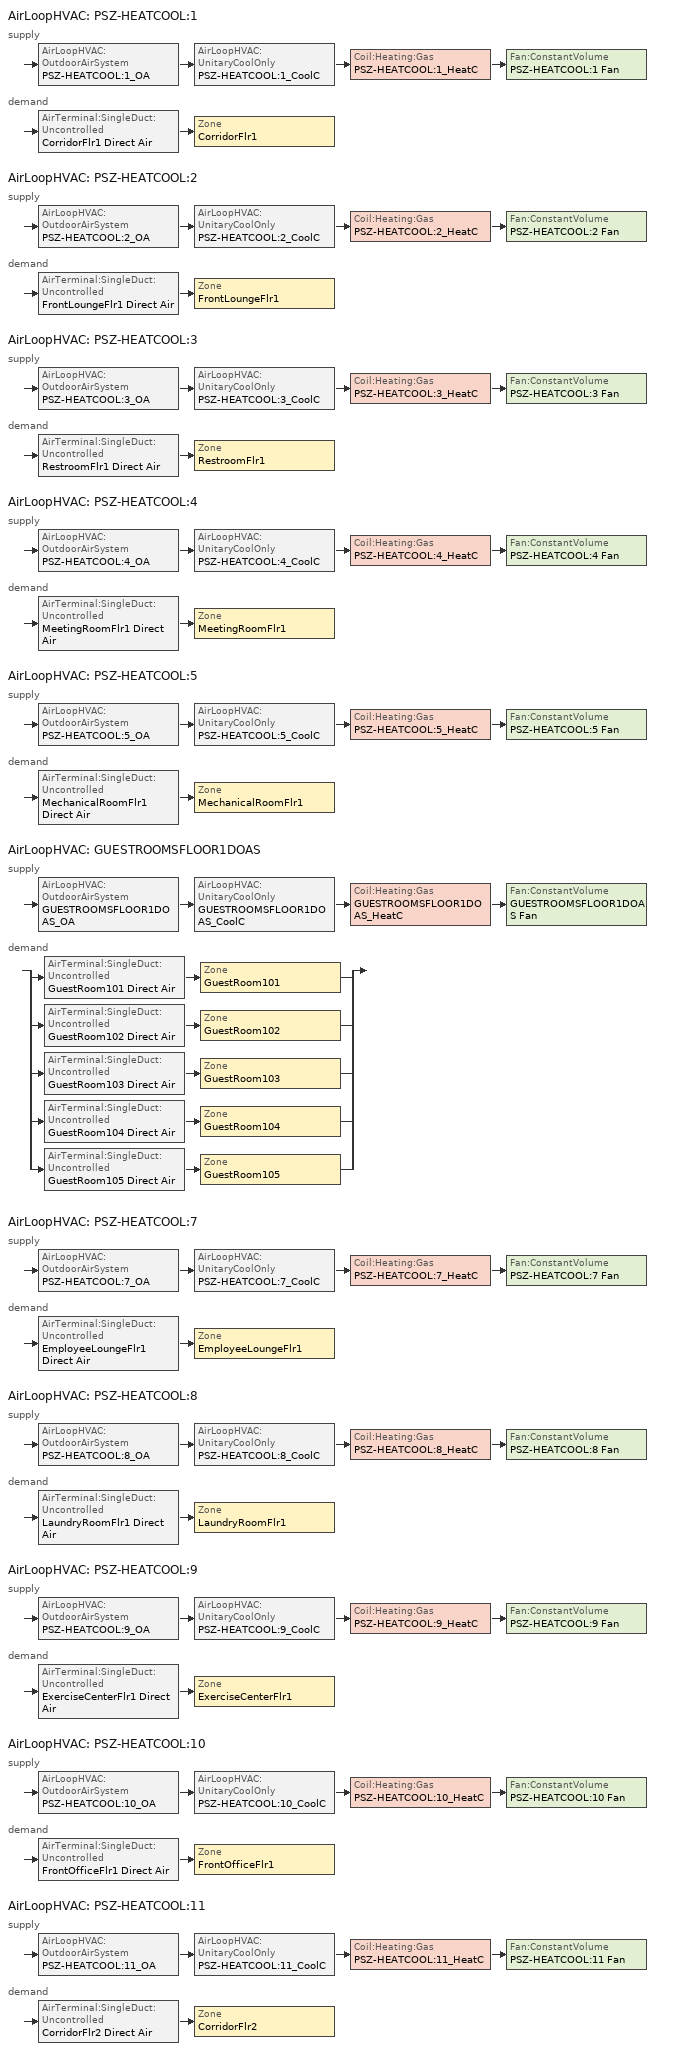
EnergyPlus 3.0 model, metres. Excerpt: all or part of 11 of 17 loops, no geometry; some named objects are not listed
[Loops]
AirLoopHVAC 'PSZ-HEATCOOL:1'
 supply: AirLoopHVAC:OutdoorAirSystem 'PSZ-HEATCOOL:1_OA' > AirLoopHVAC:UnitaryCoolOnly 'PSZ-HEATCOOL:1_CoolC' > Coil:Heating:Gas 'PSZ-HEATCOOL:1_HeatC' > Fan:ConstantVolume 'PSZ-HEATCOOL:1 Fan'
 demand: AirTerminal:SingleDuct:Uncontrolled 'CorridorFlr1 Direct Air' > Zone 'CorridorFlr1'
AirLoopHVAC 'PSZ-HEATCOOL:2'
 supply: AirLoopHVAC:OutdoorAirSystem 'PSZ-HEATCOOL:2_OA' > AirLoopHVAC:UnitaryCoolOnly 'PSZ-HEATCOOL:2_CoolC' > Coil:Heating:Gas 'PSZ-HEATCOOL:2_HeatC' > Fan:ConstantVolume 'PSZ-HEATCOOL:2 Fan'
 demand: AirTerminal:SingleDuct:Uncontrolled 'FrontLoungeFlr1 Direct Air' > Zone 'FrontLoungeFlr1'
AirLoopHVAC 'PSZ-HEATCOOL:3'
 supply: AirLoopHVAC:OutdoorAirSystem 'PSZ-HEATCOOL:3_OA' > AirLoopHVAC:UnitaryCoolOnly 'PSZ-HEATCOOL:3_CoolC' > Coil:Heating:Gas 'PSZ-HEATCOOL:3_HeatC' > Fan:ConstantVolume 'PSZ-HEATCOOL:3 Fan'
 demand: AirTerminal:SingleDuct:Uncontrolled 'RestroomFlr1 Direct Air' > Zone 'RestroomFlr1'
AirLoopHVAC 'PSZ-HEATCOOL:4'
 supply: AirLoopHVAC:OutdoorAirSystem 'PSZ-HEATCOOL:4_OA' > AirLoopHVAC:UnitaryCoolOnly 'PSZ-HEATCOOL:4_CoolC' > Coil:Heating:Gas 'PSZ-HEATCOOL:4_HeatC' > Fan:ConstantVolume 'PSZ-HEATCOOL:4 Fan'
 demand: AirTerminal:SingleDuct:Uncontrolled 'MeetingRoomFlr1 Direct Air' > Zone 'MeetingRoomFlr1'
AirLoopHVAC 'PSZ-HEATCOOL:5'
 supply: AirLoopHVAC:OutdoorAirSystem 'PSZ-HEATCOOL:5_OA' > AirLoopHVAC:UnitaryCoolOnly 'PSZ-HEATCOOL:5_CoolC' > Coil:Heating:Gas 'PSZ-HEATCOOL:5_HeatC' > Fan:ConstantVolume 'PSZ-HEATCOOL:5 Fan'
 demand: AirTerminal:SingleDuct:Uncontrolled 'MechanicalRoomFlr1 Direct Air' > Zone 'MechanicalRoomFlr1'
AirLoopHVAC 'GUESTROOMSFLOOR1DOAS'
 supply: AirLoopHVAC:OutdoorAirSystem 'GUESTROOMSFLOOR1DOAS_OA' > AirLoopHVAC:UnitaryCoolOnly 'GUESTROOMSFLOOR1DOAS_CoolC' > Coil:Heating:Gas 'GUESTROOMSFLOOR1DOAS_HeatC' > Fan:ConstantVolume 'GUESTROOMSFLOOR1DOAS Fan'
 demand: split
  | AirTerminal:SingleDuct:Uncontrolled 'GuestRoom101 Direct Air' > Zone 'GuestRoom101'
  | AirTerminal:SingleDuct:Uncontrolled 'GuestRoom102 Direct Air' > Zone 'GuestRoom102'
  | AirTerminal:SingleDuct:Uncontrolled 'GuestRoom103 Direct Air' > Zone 'GuestRoom103'
  | AirTerminal:SingleDuct:Uncontrolled 'GuestRoom104 Direct Air' > Zone 'GuestRoom104'
  | AirTerminal:SingleDuct:Uncontrolled 'GuestRoom105 Direct Air' > Zone 'GuestRoom105'
AirLoopHVAC 'PSZ-HEATCOOL:7'
 supply: AirLoopHVAC:OutdoorAirSystem 'PSZ-HEATCOOL:7_OA' > AirLoopHVAC:UnitaryCoolOnly 'PSZ-HEATCOOL:7_CoolC' > Coil:Heating:Gas 'PSZ-HEATCOOL:7_HeatC' > Fan:ConstantVolume 'PSZ-HEATCOOL:7 Fan'
 demand: AirTerminal:SingleDuct:Uncontrolled 'EmployeeLoungeFlr1 Direct Air' > Zone 'EmployeeLoungeFlr1'
AirLoopHVAC 'PSZ-HEATCOOL:8'
 supply: AirLoopHVAC:OutdoorAirSystem 'PSZ-HEATCOOL:8_OA' > AirLoopHVAC:UnitaryCoolOnly 'PSZ-HEATCOOL:8_CoolC' > Coil:Heating:Gas 'PSZ-HEATCOOL:8_HeatC' > Fan:ConstantVolume 'PSZ-HEATCOOL:8 Fan'
 demand: AirTerminal:SingleDuct:Uncontrolled 'LaundryRoomFlr1 Direct Air' > Zone 'LaundryRoomFlr1'
AirLoopHVAC 'PSZ-HEATCOOL:9'
 supply: AirLoopHVAC:OutdoorAirSystem 'PSZ-HEATCOOL:9_OA' > AirLoopHVAC:UnitaryCoolOnly 'PSZ-HEATCOOL:9_CoolC' > Coil:Heating:Gas 'PSZ-HEATCOOL:9_HeatC' > Fan:ConstantVolume 'PSZ-HEATCOOL:9 Fan'
 demand: AirTerminal:SingleDuct:Uncontrolled 'ExerciseCenterFlr1 Direct Air' > Zone 'ExerciseCenterFlr1'
AirLoopHVAC 'PSZ-HEATCOOL:10'
 supply: AirLoopHVAC:OutdoorAirSystem 'PSZ-HEATCOOL:10_OA' > AirLoopHVAC:UnitaryCoolOnly 'PSZ-HEATCOOL:10_CoolC' > Coil:Heating:Gas 'PSZ-HEATCOOL:10_HeatC' > Fan:ConstantVolume 'PSZ-HEATCOOL:10 Fan'
 demand: AirTerminal:SingleDuct:Uncontrolled 'FrontOfficeFlr1 Direct Air' > Zone 'FrontOfficeFlr1'
AirLoopHVAC 'PSZ-HEATCOOL:11'
 supply: AirLoopHVAC:OutdoorAirSystem 'PSZ-HEATCOOL:11_OA' > AirLoopHVAC:UnitaryCoolOnly 'PSZ-HEATCOOL:11_CoolC' > Coil:Heating:Gas 'PSZ-HEATCOOL:11_HeatC' > Fan:ConstantVolume 'PSZ-HEATCOOL:11 Fan'
 demand: AirTerminal:SingleDuct:Uncontrolled 'CorridorFlr2 Direct Air' > Zone 'CorridorFlr2'
[ComponentCost:LineItem]
Name | Line Item Type | Item | Cost per Unit of Output Capacity | Cost per Each | Quantity
LIGHTING EQUIP:CorridorFlr1 | Lights | CorridorFlr1 | 1
Infiltration:FrontLoungeFlr1 | General | FrontLoungeFlr1 |  | 1 | 0.0052
People:FrontLoungeFlr1 | General | FrontLoungeFlr1 |  | 1 | 53
LIGHTING EQUIP:FrontLoungeFlr1 | Lights | FrontLoungeFlr1 | 1
ElectricEquipment:FrontLoungeFlr1:PlugMisc | General | FrontLoungeFlr1 |  | 1 | 2.5165
Infiltration:RestroomFlr1 | General | RestroomFlr1 |  | 1 | 0.0007
People:RestroomFlr1 | General | RestroomFlr1 |  | 1 | 1
LIGHTING EQUIP:RestroomFlr1 | Lights | RestroomFlr1 | 1
ElectricEquipment:RestroomFlr1:PlugMisc | General | RestroomFlr1 |  | 1 | 0.351
Infiltration:MeetingRoomFlr1 | General | MeetingRoomFlr1 |  | 1 | 0.0035
People:MeetingRoomFlr1 | General | MeetingRoomFlr1 |  | 1 | 43
LIGHTING EQUIP:MeetingRoomFlr1 | Lights | MeetingRoomFlr1 | 1
ElectricEquipment:MeetingRoomFlr1:PlugMisc | General | MeetingRoomFlr1 |  | 1 | 1.0355
LIGHTING EQUIP:MechanicalRoomFlr1 | Lights | MechanicalRoomFlr1 | 1
People:GuestRoom101 | General | GuestRoom101 |  | 1 | 1.5
LIGHTING EQUIP:GuestRoom101 | Lights | GuestRoom101 | 1
ElectricEquipment:GuestRoom101:PlugMisc | General | GuestRoom101 |  | 1 | 0.4663
People:GuestRoom102 | General | GuestRoom102 |  | 1 | 1.5
LIGHTING EQUIP:GuestRoom102 | Lights | GuestRoom102 | 1
ElectricEquipment:GuestRoom102:PlugMisc | General | GuestRoom102 |  | 1 | 0.4663
Infiltration:GuestRoom103 | General | GuestRoom103 |  | 1 | 0.0014
People:GuestRoom103 | General | GuestRoom103 |  | 1 | 1.5
LIGHTING EQUIP:GuestRoom103 | Lights | GuestRoom103 | 1
ElectricEquipment:GuestRoom103:PlugMisc | General | GuestRoom103 |  | 1 | 0.4663
Infiltration:GuestRoom104 | General | GuestRoom104 |  | 1 | 0.0014
People:GuestRoom104 | General | GuestRoom104 |  | 1 | 1.5
LIGHTING EQUIP:GuestRoom104 | Lights | GuestRoom104 | 1
ElectricEquipment:GuestRoom104:PlugMisc | General | GuestRoom104 |  | 1 | 0.4663
Infiltration:GuestRoom105 | General | GuestRoom105 |  | 1 | 0.0014
People:GuestRoom105 | General | GuestRoom105 |  | 1 | 1.5
LIGHTING EQUIP:GuestRoom105 | Lights | GuestRoom105 | 1
ElectricEquipment:GuestRoom105:PlugMisc | General | GuestRoom105 |  | 1 | 0.4663
Infiltration:EmployeeLoungeFlr1 | General | EmployeeLoungeFlr1 |  | 1 | 0.0007
People:EmployeeLoungeFlr1 | General | EmployeeLoungeFlr1 |  | 1 | 11
LIGHTING EQUIP:EmployeeLoungeFlr1 | Lights | EmployeeLoungeFlr1 | 1
ElectricEquipment:EmployeeLoungeFlr1:PlugMisc | General | EmployeeLoungeFlr1 |  | 1 | 2.516
People:LaundryRoomFlr1 | General | LaundryRoomFlr1 |  | 1 | 11
LIGHTING EQUIP:LaundryRoomFlr1 | Lights | LaundryRoomFlr1 | 1
ElectricEquipment:LaundryRoomFlr1:LaundryWashers | General | LaundryRoomFlr1 |  | 1 | 2.7091
ElectricEquipment:LaundryRoomFlr1:LaundryDryers | General | LaundryRoomFlr1 |  | 1 | 40.096
Infiltration:ExerciseCenterFlr1 | General | ExerciseCenterFlr1 |  | 1 | 0.0007
People:ExerciseCenterFlr1 | General | ExerciseCenterFlr1 |  | 1 | 11
LIGHTING EQUIP:ExerciseCenterFlr1 | Lights | ExerciseCenterFlr1 | 1
ElectricEquipment:ExerciseCenterFlr1:PlugMisc | General | ExerciseCenterFlr1 |  | 1 | 0.375
Infiltration:FrontOfficeFlr1 | General | FrontOfficeFlr1 |  | 1 | 0.0029
People:FrontOfficeFlr1 | General | FrontOfficeFlr1 |  | 1 | 10
LIGHTING EQUIP:FrontOfficeFlr1 | Lights | FrontOfficeFlr1 | 1
ElectricEquipment:FrontOfficeFlr1:PlugMisc | General | FrontOfficeFlr1 |  | 1 | 1.6826
LIGHTING EQUIP:CorridorFlr2 | Lights | CorridorFlr2 | 1
[Sizing:Zone] Zone Cooling Design Supply Air Temperature {C}=14; Zone Heating Design Supply Air Temperature {C}=40; Zone Cooling Design Supply Air Humidity Ratio {kg-H20/kg-air}=0.0085; Zone Heating Design Supply Air Humidity Ratio {kg-H20/kg-air}=0.008; Outdoor Air Method=Flow/Zone; Outside Air Flow per Zone Floor Area=0; Zone Sizing Factor=0; Cooling Design Air Flow Method {Flow/Zone | DesignDay}=DesignDay; Cooling Design Air Flow Rate=0; Cooling Minimum Air Flow=0; Cooling Minimum Air Flow Fraction=0; Heating Design Air Flow Method {Flow/Zone | DesignDay}=DesignDay; Heating Design Air Flow Rate=0
Name | Outside Air Flow per Zone {m3/s}
CorridorFlr1 | 0.410881
FrontLoungeFlr1 | 0.37524
RestroomFlr1 | 0.02358
MeetingRoomFlr1 | 0.40549
MechanicalRoomFlr1 | 0.089029
GuestRoom101; GuestRoom102; GuestRoom103; GuestRoom104; GuestRoom105 | 0.01415
EmployeeLoungeFlr1 | 0.07788
LaundryRoomFlr1 | 0.12969
ExerciseCenterFlr1 | 0.10373
FrontOfficeFlr1 | 0.0943
CorridorFlr2 | 0.342397
[ZoneControl:Thermostat] Control Type Schedule=Dual Zone Control Type Sched
Name | Zone | Control 1
CorridorFlr1 Thermostat | CorridorFlr1 | CorridorFlr1 DualSPSched
FrontLoungeFlr1 Thermostat | FrontLoungeFlr1 | FrontLoungeFlr1 DualSPSched
RestroomFlr1 Thermostat | RestroomFlr1 | RestroomFlr1 DualSPSched
MeetingRoomFlr1 Thermostat | MeetingRoomFlr1 | MeetingRoomFlr1 DualSPSched
MechanicalRoomFlr1 Thermostat | MechanicalRoomFlr1 | MechanicalRoomFlr1 DualSPSched
GuestRoom101 Thermostat | GuestRoom101 | GuestRoom101 DualSPSched
GuestRoom102 Thermostat | GuestRoom102 | GuestRoom102 DualSPSched
GuestRoom103 Thermostat | GuestRoom103 | GuestRoom103 DualSPSched
GuestRoom104 Thermostat | GuestRoom104 | GuestRoom104 DualSPSched
GuestRoom105 Thermostat | GuestRoom105 | GuestRoom105 DualSPSched
EmployeeLoungeFlr1 Thermostat | EmployeeLoungeFlr1 | EmployeeLoungeFlr1 DualSPSched
LaundryRoomFlr1 Thermostat | LaundryRoomFlr1 | LaundryRoomFlr1 DualSPSched
ExerciseCenterFlr1 Thermostat | ExerciseCenterFlr1 | ExerciseCenterFlr1 DualSPSched
FrontOfficeFlr1 Thermostat | FrontOfficeFlr1 | FrontOfficeFlr1 DualSPSched
CorridorFlr2 Thermostat | CorridorFlr2 | CorridorFlr2 DualSPSched
[ThermostatSetpoint:DualSetpoint] Heating Setpoint Temperature Schedule=HtgSetP_Sch; Cooling Setpoint Temperature Schedule=ClgSetP_Sch
CorridorFlr1 DualSPSched; FrontLoungeFlr1 DualSPSched; RestroomFlr1 DualSPSched; MeetingRoomFlr1 DualSPSched; MechanicalRoomFlr1 DualSPSched; GuestRoom101 DualSPSched; GuestRoom102 DualSPSched; GuestRoom103 DualSPSched; GuestRoom104 DualSPSched; GuestRoom105 DualSPSched; EmployeeLoungeFlr1 DualSPSched; LaundryRoomFlr1 DualSPSched; ExerciseCenterFlr1 DualSPSched; FrontOfficeFlr1 DualSPSched; CorridorFlr2 DualSPSched
[Zone equipment]
CorridorFlr1: CorridorFlr1 Direct Air
FrontLoungeFlr1: FrontLoungeFlr1 Direct Air
RestroomFlr1: RestroomFlr1 Direct Air
MeetingRoomFlr1: MeetingRoomFlr1 Direct Air
MechanicalRoomFlr1: MechanicalRoomFlr1 Direct Air
GuestRoom101: GuestRoom101 Direct Air, GuestRoom101 PTAC
GuestRoom102: GuestRoom102 Direct Air, GuestRoom102 PTAC
GuestRoom103: GuestRoom103 Direct Air, GuestRoom103 PTAC
GuestRoom104: GuestRoom104 Direct Air, GuestRoom104 PTAC
GuestRoom105: GuestRoom105 Direct Air, GuestRoom105 PTAC
EmployeeLoungeFlr1: EmployeeLoungeFlr1 Direct Air
LaundryRoomFlr1: LaundryRoomFlr1 Direct Air
ExerciseCenterFlr1: ExerciseCenterFlr1 Direct Air
FrontOfficeFlr1: FrontOfficeFlr1 Direct Air
CorridorFlr2: CorridorFlr2 Direct Air
[Coil:Heating:Electric] Availability Schedule=ALWAYS_ON; Efficiency=1; Nominal Capacity {W}=AUTOSIZE
GuestRoom101 PTAC heat coil; GuestRoom102 PTAC heat coil; GuestRoom103 PTAC heat coil; GuestRoom104 PTAC heat coil; GuestRoom105 PTAC heat coil
[Fan:ConstantVolume] Availablility Schedule=HVACOperationSchd; Fan Efficiency=0.51; Maximum Flow Rate {m3/s}=AUTOSIZE; Motor Efficiency=0.85; Motor In Airstream Fraction=1
Name | Pressure Rise {Pa}
PSZ-HEATCOOL:1 Fan; PSZ-HEATCOOL:2 Fan; PSZ-HEATCOOL:3 Fan; PSZ-HEATCOOL:4 Fan; PSZ-HEATCOOL:5 Fan; PSZ-HEATCOOL:7 Fan; PSZ-HEATCOOL:8 Fan; PSZ-HEATCOOL:9 Fan; PSZ-HEATCOOL:10 Fan; PSZ-HEATCOOL:11 Fan | 415
GUESTROOMSFLOOR1DOAS Fan | 320
[AirTerminal:SingleDuct:Uncontrolled] Availability Schedule=ALWAYS_ON
Name | Maximum Air Flow Rate {m3/s}
CorridorFlr1 Direct Air; FrontLoungeFlr1 Direct Air; RestroomFlr1 Direct Air; MeetingRoomFlr1 Direct Air; MechanicalRoomFlr1 Direct Air; EmployeeLoungeFlr1 Direct Air; LaundryRoomFlr1 Direct Air; ExerciseCenterFlr1 Direct Air; FrontOfficeFlr1 Direct Air; CorridorFlr2 Direct Air | AUTOSIZE
GuestRoom101 Direct Air; GuestRoom102 Direct Air; GuestRoom103 Direct Air; GuestRoom104 Direct Air; GuestRoom105 Direct Air | 0.01415
[SetpointManager:SingleZone:Reheat] Control Variable=Temperature; Minimum Supply Air Temperature C=10; Maximum Supply Air Temperature C=50
Name | Control Zone | Setpoint Node or NodeList
SupAirTemp MngrCorridorFlr1 | CorridorFlr1 | PSZ-HEATCOOL:1 Supply Equipment Outlet Node
SupAirTemp MngrFrontLoungeFlr1 | FrontLoungeFlr1 | PSZ-HEATCOOL:2 Supply Equipment Outlet Node
SupAirTemp MngrRestroomFlr1 | RestroomFlr1 | PSZ-HEATCOOL:3 Supply Equipment Outlet Node
SupAirTemp MngrMeetingRoomFlr1 | MeetingRoomFlr1 | PSZ-HEATCOOL:4 Supply Equipment Outlet Node
SupAirTemp MngrMechanicalRoomFlr1 | MechanicalRoomFlr1 | PSZ-HEATCOOL:5 Supply Equipment Outlet Node
SupAirTemp MngrEmployeeLoungeFlr1 | EmployeeLoungeFlr1 | PSZ-HEATCOOL:7 Supply Equipment Outlet Node
SupAirTemp MngrLaundryRoomFlr1 | LaundryRoomFlr1 | PSZ-HEATCOOL:8 Supply Equipment Outlet Node
SupAirTemp MngrExerciseCenterFlr1 | ExerciseCenterFlr1 | PSZ-HEATCOOL:9 Supply Equipment Outlet Node
SupAirTemp MngrFrontOfficeFlr1 | FrontOfficeFlr1 | PSZ-HEATCOOL:10 Supply Equipment Outlet Node
SupAirTemp MngrCorridorFlr2 | CorridorFlr2 | PSZ-HEATCOOL:11 Supply Equipment Outlet Node
[ZoneHVAC:PackagedTerminalAirConditioner] Availability Schedule=ALWAYS_ON; Supply Air Flow Rate During Cooling Operation=AUTOSIZE; Supply Air Flow Rate During Heating Operation=AUTOSIZE; Supply Air Flow Rate When No Cooling or Heating is Needed=AUTOSIZE; Outdoor Air Flow Rate During Cooling Operation=0; Outdoor Air Flow Rate During Heating Operation=0; Outdoor Air Flow Rate When No Cooling or Heating is Needed=0; Fan Placement=DrawThrough; Supply Air Fan Operating Mode Schedule=ALWAYS_OFF
Name | Supply Air Fan | Heating Coil | Cooling Coil
GuestRoom101 PTAC | GuestRoom101 PTACFan | GuestRoom101 PTAC heat coil | GuestRoom101 PTAC DXCoil
GuestRoom102 PTAC | GuestRoom102 PTACFan | GuestRoom102 PTAC heat coil | GuestRoom102 PTAC DXCoil
GuestRoom103 PTAC | GuestRoom103 PTACFan | GuestRoom103 PTAC heat coil | GuestRoom103 PTAC DXCoil
GuestRoom104 PTAC | GuestRoom104 PTACFan | GuestRoom104 PTAC heat coil | GuestRoom104 PTAC DXCoil
GuestRoom105 PTAC | GuestRoom105 PTACFan | GuestRoom105 PTAC heat coil | GuestRoom105 PTAC DXCoil
[Fan:OnOff] Availablility Schedule=ALWAYS_ON; Fan Efficiency=0.51; Pressure Rise {Pa}=296; Maximum Flow Rate {m3/s}=AUTOSIZE; Motor Efficiency=0.85; Motor In Airstream Fraction=1
GuestRoom101 PTACFan; GuestRoom102 PTACFan; GuestRoom103 PTACFan; GuestRoom104 PTACFan; GuestRoom105 PTACFan
[Coil:Cooling:DX:SingleSpeed] Availablility Schedule=ALWAYS_ON; Rated Total Cooling Capacity {W}=AUTOSIZE; Rated Sensible Heat Ratio=AUTOSIZE; Rated Air Flow Rate {m3/s}=AUTOSIZE
Name | Rated COP | Total Cooling Capacity Function of Temperature Curve | Total Cooling Capacity Function of Flow Fraction Curve | Energy Input Ratio Function of Temperature Curve | Energy Input Ratio Function of Flow Fraction Curve | Part Load Fraction Correlation Curve | Supply Air Fan Operating Mode | Total Cooling Capacity Function of Flow Fraction Curve Name)
GuestRoom101 PTAC DXCoil | 3.1 | GuestRoom101 PTACHPACCoolCapFT | GuestRoom101 PTACHPACCoolCapFFF | GuestRoom101 PTACHPACEIRFT | GuestRoom101 PTACHPACEIRFFF | GuestRoom101 PTACHPACPLFFPLR | CyclingFanAndCompressor
GuestRoom102 PTAC DXCoil | 3.1 | GuestRoom102 PTACHPACCoolCapFT | GuestRoom102 PTACHPACCoolCapFFF | GuestRoom102 PTACHPACEIRFT | GuestRoom102 PTACHPACEIRFFF | GuestRoom102 PTACHPACPLFFPLR | CyclingFanAndCompressor
GuestRoom103 PTAC DXCoil | 3.1 | GuestRoom103 PTACHPACCoolCapFT | GuestRoom103 PTACHPACCoolCapFFF | GuestRoom103 PTACHPACEIRFT | GuestRoom103 PTACHPACEIRFFF | GuestRoom103 PTACHPACPLFFPLR | CyclingFanAndCompressor
GuestRoom104 PTAC DXCoil | 3.1 | GuestRoom104 PTACHPACCoolCapFT | GuestRoom104 PTACHPACCoolCapFFF | GuestRoom104 PTACHPACEIRFT | GuestRoom104 PTACHPACEIRFFF | GuestRoom104 PTACHPACPLFFPLR | CyclingFanAndCompressor
GuestRoom105 PTAC DXCoil | 3.1 | GuestRoom105 PTACHPACCoolCapFT | GuestRoom105 PTACHPACCoolCapFFF | GuestRoom105 PTACHPACEIRFT | GuestRoom105 PTACHPACEIRFFF | GuestRoom105 PTACHPACPLFFPLR | CyclingFanAndCompressor
PSZ-HEATCOOL:1_CoolC DXCoil | 3 | PSZ-HEATCOOL:1_CoolCLennoxStandard10Ton_TGA120S2B_CapFT |  | PSZ-HEATCOOL:1_CoolCLennoxStandard10Ton_TGA120S2B_EIRFT | PSZ-HEATCOOL:1_CoolCLennoxStandard10Ton_TGA120S2B_EIRFFF | PSZ-HEATCOOL:1_CoolCLennoxStandard10Ton_TGA120S2B_PLR | ContinuousFanWithCyclingCompressor | PSZ-HEATCOOL:1_CoolCLennoxStandard10Ton_TGA120S2B_CapFF
PSZ-HEATCOOL:2_CoolC DXCoil | 3 | PSZ-HEATCOOL:2_CoolCLennoxStandard10Ton_TGA120S2B_CapFT |  | PSZ-HEATCOOL:2_CoolCLennoxStandard10Ton_TGA120S2B_EIRFT | PSZ-HEATCOOL:2_CoolCLennoxStandard10Ton_TGA120S2B_EIRFFF | PSZ-HEATCOOL:2_CoolCLennoxStandard10Ton_TGA120S2B_PLR | ContinuousFanWithCyclingCompressor | PSZ-HEATCOOL:2_CoolCLennoxStandard10Ton_TGA120S2B_CapFF
PSZ-HEATCOOL:3_CoolC DXCoil | 3 | PSZ-HEATCOOL:3_CoolCLennoxStandard10Ton_TGA120S2B_CapFT |  | PSZ-HEATCOOL:3_CoolCLennoxStandard10Ton_TGA120S2B_EIRFT | PSZ-HEATCOOL:3_CoolCLennoxStandard10Ton_TGA120S2B_EIRFFF | PSZ-HEATCOOL:3_CoolCLennoxStandard10Ton_TGA120S2B_PLR | ContinuousFanWithCyclingCompressor | PSZ-HEATCOOL:3_CoolCLennoxStandard10Ton_TGA120S2B_CapFF
PSZ-HEATCOOL:4_CoolC DXCoil | 3 | PSZ-HEATCOOL:4_CoolCLennoxStandard10Ton_TGA120S2B_CapFT |  | PSZ-HEATCOOL:4_CoolCLennoxStandard10Ton_TGA120S2B_EIRFT | PSZ-HEATCOOL:4_CoolCLennoxStandard10Ton_TGA120S2B_EIRFFF | PSZ-HEATCOOL:4_CoolCLennoxStandard10Ton_TGA120S2B_PLR | ContinuousFanWithCyclingCompressor | PSZ-HEATCOOL:4_CoolCLennoxStandard10Ton_TGA120S2B_CapFF
PSZ-HEATCOOL:5_CoolC DXCoil | 3 | PSZ-HEATCOOL:5_CoolCLennoxStandard10Ton_TGA120S2B_CapFT |  | PSZ-HEATCOOL:5_CoolCLennoxStandard10Ton_TGA120S2B_EIRFT | PSZ-HEATCOOL:5_CoolCLennoxStandard10Ton_TGA120S2B_EIRFFF | PSZ-HEATCOOL:5_CoolCLennoxStandard10Ton_TGA120S2B_PLR | ContinuousFanWithCyclingCompressor | PSZ-HEATCOOL:5_CoolCLennoxStandard10Ton_TGA120S2B_CapFF
GUESTROOMSFLOOR1DOAS_CoolC DXCoil | 3 | GUESTROOMSFLOOR1DOAS_CoolCLennoxStandard10Ton_TGA120S2B_CapFT |  | GUESTROOMSFLOOR1DOAS_CoolCLennoxStandard10Ton_TGA120S2B_EIRFT | GUESTROOMSFLOOR1DOAS_CoolCLennoxStandard10Ton_TGA120S2B_EIRFFF | GUESTROOMSFLOOR1DOAS_CoolCLennoxStandard10Ton_TGA120S2B_PLR | ContinuousFanWithCyclingCompressor | GUESTROOMSFLOOR1DOAS_CoolCLennoxStandard10Ton_TGA120S2B_CapFF
PSZ-HEATCOOL:7_CoolC DXCoil | 3 | PSZ-HEATCOOL:7_CoolCLennoxStandard10Ton_TGA120S2B_CapFT |  | PSZ-HEATCOOL:7_CoolCLennoxStandard10Ton_TGA120S2B_EIRFT | PSZ-HEATCOOL:7_CoolCLennoxStandard10Ton_TGA120S2B_EIRFFF | PSZ-HEATCOOL:7_CoolCLennoxStandard10Ton_TGA120S2B_PLR | ContinuousFanWithCyclingCompressor | PSZ-HEATCOOL:7_CoolCLennoxStandard10Ton_TGA120S2B_CapFF
PSZ-HEATCOOL:8_CoolC DXCoil | 3 | PSZ-HEATCOOL:8_CoolCLennoxStandard10Ton_TGA120S2B_CapFT |  | PSZ-HEATCOOL:8_CoolCLennoxStandard10Ton_TGA120S2B_EIRFT | PSZ-HEATCOOL:8_CoolCLennoxStandard10Ton_TGA120S2B_EIRFFF | PSZ-HEATCOOL:8_CoolCLennoxStandard10Ton_TGA120S2B_PLR | ContinuousFanWithCyclingCompressor | PSZ-HEATCOOL:8_CoolCLennoxStandard10Ton_TGA120S2B_CapFF
PSZ-HEATCOOL:9_CoolC DXCoil | 3 | PSZ-HEATCOOL:9_CoolCLennoxStandard10Ton_TGA120S2B_CapFT |  | PSZ-HEATCOOL:9_CoolCLennoxStandard10Ton_TGA120S2B_EIRFT | PSZ-HEATCOOL:9_CoolCLennoxStandard10Ton_TGA120S2B_EIRFFF | PSZ-HEATCOOL:9_CoolCLennoxStandard10Ton_TGA120S2B_PLR | ContinuousFanWithCyclingCompressor | PSZ-HEATCOOL:9_CoolCLennoxStandard10Ton_TGA120S2B_CapFF
PSZ-HEATCOOL:10_CoolC DXCoil | 3 | PSZ-HEATCOOL:10_CoolCLennoxStandard10Ton_TGA120S2B_CapFT |  | PSZ-HEATCOOL:10_CoolCLennoxStandard10Ton_TGA120S2B_EIRFT | PSZ-HEATCOOL:10_CoolCLennoxStandard10Ton_TGA120S2B_EIRFFF | PSZ-HEATCOOL:10_CoolCLennoxStandard10Ton_TGA120S2B_PLR | ContinuousFanWithCyclingCompressor | PSZ-HEATCOOL:10_CoolCLennoxStandard10Ton_TGA120S2B_CapFF
PSZ-HEATCOOL:11_CoolC DXCoil | 3 | PSZ-HEATCOOL:11_CoolCLennoxStandard10Ton_TGA120S2B_CapFT |  | PSZ-HEATCOOL:11_CoolCLennoxStandard10Ton_TGA120S2B_EIRFT | PSZ-HEATCOOL:11_CoolCLennoxStandard10Ton_TGA120S2B_EIRFFF | PSZ-HEATCOOL:11_CoolCLennoxStandard10Ton_TGA120S2B_PLR | ContinuousFanWithCyclingCompressor | PSZ-HEATCOOL:11_CoolCLennoxStandard10Ton_TGA120S2B_CapFF
[AirLoopHVAC]
Name | Design Supply Air Flow Rate {m3/s}
PSZ-HEATCOOL:1; PSZ-HEATCOOL:2; PSZ-HEATCOOL:3; PSZ-HEATCOOL:4; PSZ-HEATCOOL:5; PSZ-HEATCOOL:7; PSZ-HEATCOOL:8; PSZ-HEATCOOL:9; PSZ-HEATCOOL:10; PSZ-HEATCOOL:11 | AUTOSIZE
GUESTROOMSFLOOR1DOAS | 0.07075
[SetpointManager:MixedAir]
Name | Control Variable {Temperature} | Control Variable | Setpoint Node or NodeList
PSZ-HEATCOOL:1_CoolC SAT Manager; PSZ-HEATCOOL:2_CoolC SAT Manager; PSZ-HEATCOOL:3_CoolC SAT Manager; PSZ-HEATCOOL:4_CoolC SAT Manager; PSZ-HEATCOOL:5_CoolC SAT Manager; GUESTROOMSFLOOR1DOAS_CoolC SAT Manager; PSZ-HEATCOOL:7_CoolC SAT Manager; PSZ-HEATCOOL:8_CoolC SAT Manager; PSZ-HEATCOOL:9_CoolC SAT Manager; PSZ-HEATCOOL:10_CoolC SAT Manager; PSZ-HEATCOOL:11_CoolC SAT Manager | Temperature
PSZ-HEATCOOL:1_HeatC MixedAir Manager |  | Temperature | PSZ-HEATCOOL:1_HeatC-PSZ-HEATCOOL:1 FanNode
PSZ-HEATCOOL:1_OAMixed Air Temp Manager |  | Temperature | PSZ-HEATCOOL:1_OA-PSZ-HEATCOOL:1_CoolCNode
PSZ-HEATCOOL:2_HeatC MixedAir Manager |  | Temperature | PSZ-HEATCOOL:2_HeatC-PSZ-HEATCOOL:2 FanNode
PSZ-HEATCOOL:2_OAMixed Air Temp Manager |  | Temperature | PSZ-HEATCOOL:2_OA-PSZ-HEATCOOL:2_CoolCNode
PSZ-HEATCOOL:3_HeatC MixedAir Manager |  | Temperature | PSZ-HEATCOOL:3_HeatC-PSZ-HEATCOOL:3 FanNode
PSZ-HEATCOOL:3_OAMixed Air Temp Manager |  | Temperature | PSZ-HEATCOOL:3_OA-PSZ-HEATCOOL:3_CoolCNode
PSZ-HEATCOOL:4_HeatC MixedAir Manager |  | Temperature | PSZ-HEATCOOL:4_HeatC-PSZ-HEATCOOL:4 FanNode
PSZ-HEATCOOL:4_OAMixed Air Temp Manager |  | Temperature | PSZ-HEATCOOL:4_OA-PSZ-HEATCOOL:4_CoolCNode
PSZ-HEATCOOL:5_HeatC MixedAir Manager |  | Temperature | PSZ-HEATCOOL:5_HeatC-PSZ-HEATCOOL:5 FanNode
PSZ-HEATCOOL:5_OAMixed Air Temp Manager |  | Temperature | PSZ-HEATCOOL:5_OA-PSZ-HEATCOOL:5_CoolCNode
GUESTROOMSFLOOR1DOAS_HeatC MixedAir Manager |  | Temperature | GUESTROOMSFLOOR1DOAS_HeatC-GUESTROOMSFLOOR1DOAS FanNode
GUESTROOMSFLOOR1DOAS_OAMixed Air Temp Manager |  | Temperature | GUESTROOMSFLOOR1DOAS_OA-GUESTROOMSFLOOR1DOAS_CoolCNode
PSZ-HEATCOOL:7_HeatC MixedAir Manager |  | Temperature | PSZ-HEATCOOL:7_HeatC-PSZ-HEATCOOL:7 FanNode
PSZ-HEATCOOL:7_OAMixed Air Temp Manager |  | Temperature | PSZ-HEATCOOL:7_OA-PSZ-HEATCOOL:7_CoolCNode
PSZ-HEATCOOL:8_HeatC MixedAir Manager |  | Temperature | PSZ-HEATCOOL:8_HeatC-PSZ-HEATCOOL:8 FanNode
PSZ-HEATCOOL:8_OAMixed Air Temp Manager |  | Temperature | PSZ-HEATCOOL:8_OA-PSZ-HEATCOOL:8_CoolCNode
PSZ-HEATCOOL:9_HeatC MixedAir Manager |  | Temperature | PSZ-HEATCOOL:9_HeatC-PSZ-HEATCOOL:9 FanNode
PSZ-HEATCOOL:9_OAMixed Air Temp Manager |  | Temperature | PSZ-HEATCOOL:9_OA-PSZ-HEATCOOL:9_CoolCNode
PSZ-HEATCOOL:10_HeatC MixedAir Manager |  | Temperature | PSZ-HEATCOOL:10_HeatC-PSZ-HEATCOOL:10 FanNode
PSZ-HEATCOOL:10_OAMixed Air Temp Manager |  | Temperature | PSZ-HEATCOOL:10_OA-PSZ-HEATCOOL:10_CoolCNode
PSZ-HEATCOOL:11_HeatC MixedAir Manager |  | Temperature | PSZ-HEATCOOL:11_HeatC-PSZ-HEATCOOL:11 FanNode
PSZ-HEATCOOL:11_OAMixed Air Temp Manager |  | Temperature | PSZ-HEATCOOL:11_OA-PSZ-HEATCOOL:11_CoolCNode
[Sizing:System] Type Of Load To Size On {Sensible}=Sensible; Design Outdoor Air Flow Rate {m3/s}=AUTOSIZE; Minimum System Air Flow Ratio=0.3; Preheat Design Temperature {C}=7; Preheat Design Humidity Ratio {kg-H2O/kg-air}=0.008; Precool Design Temperature {C}=12.8; Precool Design Humidity Ratio {kg-H2O/kg-air}=0.008; Central Cooling Design Supply Air Temperature {C}=12.8; Sizing Option {Coincident | NonCoincident}=NonCoincident; 100% Outdoor Air in Cooling {Yes | No}=No; 100% Outdoor Air in Heating {Yes | No}=No; Central Cooling Design Supply Air Humidity Ratio {kg-H2O/kg-air}=0.0085; Central Heating Design Supply Air Humidity Ratio {kg-H2O/kg-air}=0.008; Cooling Design Air Flow Method=DesignDay; Cooling Design Air Flow Rate {m3/s}=0; Heating Design Air Flow Method=DesignDay; Heating Design Air Flow Rate {m3/s}=0
Name | Central Heating Design Supply Air Temperature {C}
PSZ-HEATCOOL:1; PSZ-HEATCOOL:2; PSZ-HEATCOOL:3; PSZ-HEATCOOL:4; PSZ-HEATCOOL:5; PSZ-HEATCOOL:7; PSZ-HEATCOOL:8; PSZ-HEATCOOL:9; PSZ-HEATCOOL:10; PSZ-HEATCOOL:11 | 40
GUESTROOMSFLOOR1DOAS | 16.7
[Controller:OutdoorAir] Minimum Outdoor Air Flow Rate {m3/s}=AUTOSIZE; Maximum Outdoor Air Flow Rate {m3/s}=AUTOSIZE; Economizer Control Type=NoEconomizer; Economizer Control Action Type=ModulateFlow; Economizer Maximum Limit Dry-Bulb Temperature {C}=28; Economizer Maximum Limit Enthalpy {J/kg}=64000; Economizer Minimum Limit Dry-Bulb Temperature {C}=0; Lockout Type=NoLockout; Minimum Limit Type=FixedMinimum; Minimum Outdoor Air Schedule=MinOA_Sched
PSZ-HEATCOOL:1_OA_Controller; PSZ-HEATCOOL:2_OA_Controller; PSZ-HEATCOOL:3_OA_Controller; PSZ-HEATCOOL:4_OA_Controller; PSZ-HEATCOOL:5_OA_Controller; GUESTROOMSFLOOR1DOAS_OA_Controller; PSZ-HEATCOOL:7_OA_Controller; PSZ-HEATCOOL:8_OA_Controller; PSZ-HEATCOOL:9_OA_Controller; PSZ-HEATCOOL:10_OA_Controller; PSZ-HEATCOOL:11_OA_Controller
[AirLoopHVAC:UnitaryCoolOnly] Availablility Schedule=ALWAYS_ON
Name | Cooling Coil
PSZ-HEATCOOL:1_CoolC | PSZ-HEATCOOL:1_CoolC DXCoil
PSZ-HEATCOOL:2_CoolC | PSZ-HEATCOOL:2_CoolC DXCoil
PSZ-HEATCOOL:3_CoolC | PSZ-HEATCOOL:3_CoolC DXCoil
PSZ-HEATCOOL:4_CoolC | PSZ-HEATCOOL:4_CoolC DXCoil
PSZ-HEATCOOL:5_CoolC | PSZ-HEATCOOL:5_CoolC DXCoil
GUESTROOMSFLOOR1DOAS_CoolC | GUESTROOMSFLOOR1DOAS_CoolC DXCoil
PSZ-HEATCOOL:7_CoolC | PSZ-HEATCOOL:7_CoolC DXCoil
PSZ-HEATCOOL:8_CoolC | PSZ-HEATCOOL:8_CoolC DXCoil
PSZ-HEATCOOL:9_CoolC | PSZ-HEATCOOL:9_CoolC DXCoil
PSZ-HEATCOOL:10_CoolC | PSZ-HEATCOOL:10_CoolC DXCoil
PSZ-HEATCOOL:11_CoolC | PSZ-HEATCOOL:11_CoolC DXCoil
[Coil:Heating:Gas] Availablility Schedule=ALWAYS_ON; Gas Burner Efficiency=0.8; Nominal Capacity {W}=AUTOSIZE
PSZ-HEATCOOL:1_HeatC; PSZ-HEATCOOL:2_HeatC; PSZ-HEATCOOL:3_HeatC; PSZ-HEATCOOL:4_HeatC; PSZ-HEATCOOL:5_HeatC; GUESTROOMSFLOOR1DOAS_HeatC; PSZ-HEATCOOL:7_HeatC; PSZ-HEATCOOL:8_HeatC; PSZ-HEATCOOL:9_HeatC; PSZ-HEATCOOL:10_HeatC; PSZ-HEATCOOL:11_HeatC
[SetpointManager:OutdoorAirReset]
GUESTROOMSFLOOR1DOAS SAT setpoint: Control Variable=Temperature; Setpoint at Outdoor Low Temperature=15.5; Outdoor Low Temperature=15.5; Setpoint at Outdoor High Temperature=12.8; Outdoor High Temperature=21; Setpoint Node or NodeList=GUESTROOMSFLOOR1DOAS Supply Equipment Outlet Node
[UtilityCost:Variable]
NV_MonthlyGasRates: Tariff=NV_EIAMonthlyRateGas; January Value=7.51; February Value=7.65; March Value=7.82; April Value=7.88; May Value=7.78; June Value=8.22; July Value=8.87; August Value=9.26; September Value=9.02; October Value=9.31; November Value=7.45; December Value=7.24
[Schedule:Compact]
ALWAYS_ON; HVACOperationSchd; MinOA_Sched: Through: 12/31, For: AllDays, Until: 24:00, 1
ALWAYS_OFF: Through: 12/31, For: AllDays, Until: 24:00, 0
HTGSETP_SCH: Through: 12/31, For: AllDays, Until: 24:00, 21
CLGSETP_SCH: Through: 12/31, For: AllDays, Until: 24:00, 24
Dual Zone Control Type Sched: Through: 12/31, For: AllDays, Until: 24:00, 4
[Curve:Biquadratic]
Name | Coefficient1 Constant | Coefficient2 x | Coefficient3 x**2 | Coefficient4 y | Coefficient5 y**2 | Coefficient6 x*y | Minimum Value of x | Maximum Value of x | Minimum Value of y | Maximum Value of y
GuestRoom101 PTACHPACCoolCapFT; GuestRoom102 PTACHPACCoolCapFT; GuestRoom103 PTACHPACCoolCapFT; GuestRoom104 PTACHPACCoolCapFT; GuestRoom105 PTACHPACCoolCapFT | 0.942588 | 0.00954335 | 0.00068377 | -0.0110427 | 5.249e-06 | -9.72e-06 | 12.77778 | 23.88889 | 23.88889 | 46.11111
GuestRoom101 PTACHPACEIRFT; GuestRoom102 PTACHPACEIRFT; GuestRoom103 PTACHPACEIRFT; GuestRoom104 PTACHPACEIRFT; GuestRoom105 PTACHPACEIRFT | 0.342414 | 0.034885 | -0.0006237 | 0.00497722 | 0.000437951 | -0.000728028 | 12.77778 | 23.88889 | 23.88889 | 46.11111
PSZ-HEATCOOL:1_CoolCLennoxStandard10Ton_TGA120S2B_CapFT; PSZ-HEATCOOL:2_CoolCLennoxStandard10Ton_TGA120S2B_CapFT; PSZ-HEATCOOL:3_CoolCLennoxStandard10Ton_TGA120S2B_CapFT; PSZ-HEATCOOL:4_CoolCLennoxStandard10Ton_TGA120S2B_CapFT; PSZ-HEATCOOL:5_CoolCLennoxStandard10Ton_TGA120S2B_CapFT; GUESTROOMSFLOOR1DOAS_CoolCLennoxStandard10Ton_TGA120S2B_CapFT; PSZ-HEATCOOL:7_CoolCLennoxStandard10Ton_TGA120S2B_CapFT; PSZ-HEATCOOL:8_CoolCLennoxStandard10Ton_TGA120S2B_CapFT; PSZ-HEATCOOL:9_CoolCLennoxStandard10Ton_TGA120S2B_CapFT; PSZ-HEATCOOL:10_CoolCLennoxStandard10Ton_TGA120S2B_CapFT; PSZ-HEATCOOL:11_CoolCLennoxStandard10Ton_TGA120S2B_CapFT | 0.42415 | 0.04426 | -0.00042 | 0.00333 | -0.00008 | -0.00021 | 17 | 22 | 29 | 46
PSZ-HEATCOOL:1_CoolCLennoxStandard10Ton_TGA120S2B_EIRFT; PSZ-HEATCOOL:2_CoolCLennoxStandard10Ton_TGA120S2B_EIRFT; PSZ-HEATCOOL:3_CoolCLennoxStandard10Ton_TGA120S2B_EIRFT; PSZ-HEATCOOL:4_CoolCLennoxStandard10Ton_TGA120S2B_EIRFT; PSZ-HEATCOOL:5_CoolCLennoxStandard10Ton_TGA120S2B_EIRFT; GUESTROOMSFLOOR1DOAS_CoolCLennoxStandard10Ton_TGA120S2B_EIRFT; PSZ-HEATCOOL:7_CoolCLennoxStandard10Ton_TGA120S2B_EIRFT; PSZ-HEATCOOL:8_CoolCLennoxStandard10Ton_TGA120S2B_EIRFT; PSZ-HEATCOOL:9_CoolCLennoxStandard10Ton_TGA120S2B_EIRFT; PSZ-HEATCOOL:10_CoolCLennoxStandard10Ton_TGA120S2B_EIRFT; PSZ-HEATCOOL:11_CoolCLennoxStandard10Ton_TGA120S2B_EIRFT | 1.23649 | -0.02431 | 0.00057 | -0.01434 | 0.00063 | -0.00038 | 17 | 22 | 29 | 46
[Curve:Quadratic]
Name | Coefficient1 Constant | Coefficient2 x | Coefficient3 x**2 | Minimum Value of x | Maximum Value of x
GuestRoom101 PTACHPACCoolCapFFF; GuestRoom102 PTACHPACCoolCapFFF; GuestRoom103 PTACHPACCoolCapFFF; GuestRoom104 PTACHPACCoolCapFFF; GuestRoom105 PTACHPACCoolCapFFF | 0.8 | 0.2 | 0 | 0.5 | 1.5
GuestRoom101 PTACHPACEIRFFF; GuestRoom102 PTACHPACEIRFFF; GuestRoom103 PTACHPACEIRFFF; GuestRoom104 PTACHPACEIRFFF; GuestRoom105 PTACHPACEIRFFF | 1.1552 | -0.1808 | 0.0256 | 0.5 | 1.5
GuestRoom101 PTACHPACPLFFPLR; GuestRoom102 PTACHPACPLFFPLR; GuestRoom103 PTACHPACPLFFPLR; GuestRoom104 PTACHPACPLFFPLR; GuestRoom105 PTACHPACPLFFPLR | 0.85 | 0.15 | 0 | 0 | 1
PSZ-HEATCOOL:1_CoolCLennoxStandard10Ton_TGA120S2B_CapFF; PSZ-HEATCOOL:2_CoolCLennoxStandard10Ton_TGA120S2B_CapFF; PSZ-HEATCOOL:3_CoolCLennoxStandard10Ton_TGA120S2B_CapFF; PSZ-HEATCOOL:4_CoolCLennoxStandard10Ton_TGA120S2B_CapFF; PSZ-HEATCOOL:5_CoolCLennoxStandard10Ton_TGA120S2B_CapFF; GUESTROOMSFLOOR1DOAS_CoolCLennoxStandard10Ton_TGA120S2B_CapFF; PSZ-HEATCOOL:7_CoolCLennoxStandard10Ton_TGA120S2B_CapFF; PSZ-HEATCOOL:8_CoolCLennoxStandard10Ton_TGA120S2B_CapFF; PSZ-HEATCOOL:9_CoolCLennoxStandard10Ton_TGA120S2B_CapFF; PSZ-HEATCOOL:10_CoolCLennoxStandard10Ton_TGA120S2B_CapFF; PSZ-HEATCOOL:11_CoolCLennoxStandard10Ton_TGA120S2B_CapFF | 0.77136 | 0.34053 | -0.11088 | 0.75918 | 1.13877
PSZ-HEATCOOL:1_CoolCLennoxStandard10Ton_TGA120S2B_EIRFFF; PSZ-HEATCOOL:2_CoolCLennoxStandard10Ton_TGA120S2B_EIRFFF; PSZ-HEATCOOL:3_CoolCLennoxStandard10Ton_TGA120S2B_EIRFFF; PSZ-HEATCOOL:4_CoolCLennoxStandard10Ton_TGA120S2B_EIRFFF; PSZ-HEATCOOL:5_CoolCLennoxStandard10Ton_TGA120S2B_EIRFFF; GUESTROOMSFLOOR1DOAS_CoolCLennoxStandard10Ton_TGA120S2B_EIRFFF; PSZ-HEATCOOL:7_CoolCLennoxStandard10Ton_TGA120S2B_EIRFFF; PSZ-HEATCOOL:8_CoolCLennoxStandard10Ton_TGA120S2B_EIRFFF; PSZ-HEATCOOL:9_CoolCLennoxStandard10Ton_TGA120S2B_EIRFFF; PSZ-HEATCOOL:10_CoolCLennoxStandard10Ton_TGA120S2B_EIRFFF; PSZ-HEATCOOL:11_CoolCLennoxStandard10Ton_TGA120S2B_EIRFFF | 1.2055 | -0.32953 | 0.12308 | 0.75918 | 1.13877
PSZ-HEATCOOL:1_CoolCLennoxStandard10Ton_TGA120S2B_PLR; PSZ-HEATCOOL:2_CoolCLennoxStandard10Ton_TGA120S2B_PLR; PSZ-HEATCOOL:3_CoolCLennoxStandard10Ton_TGA120S2B_PLR; PSZ-HEATCOOL:4_CoolCLennoxStandard10Ton_TGA120S2B_PLR; PSZ-HEATCOOL:5_CoolCLennoxStandard10Ton_TGA120S2B_PLR; GUESTROOMSFLOOR1DOAS_CoolCLennoxStandard10Ton_TGA120S2B_PLR; PSZ-HEATCOOL:7_CoolCLennoxStandard10Ton_TGA120S2B_PLR; PSZ-HEATCOOL:8_CoolCLennoxStandard10Ton_TGA120S2B_PLR; PSZ-HEATCOOL:9_CoolCLennoxStandard10Ton_TGA120S2B_PLR; PSZ-HEATCOOL:10_CoolCLennoxStandard10Ton_TGA120S2B_PLR; PSZ-HEATCOOL:11_CoolCLennoxStandard10Ton_TGA120S2B_PLR | 0.771 | 0.229 | 0 | 0 | 1
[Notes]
DOE Commercial Building Benchmark
Small Hotel, new construction
ASHRAE Standards 90.1-2004 and 62-1999
Description:  Four story motel, 74 rooms plus laundry facility
Form:         Area = 4,013 m2 (43,200 ft2); Number of Stories = 4; Shape = rectangle; Aspect ratio = 1.33
Envelope:     Envelope thermal properties vary with climate according to ASHRAE Standard 90.1-2004 residential.
Opaque constructions: Mass wall; Insulation entirely above deck; slab-on-grade floor
Windows: window-to-wall ratio = 12.5%,
Infiltration in perimeter zones only
= 0.4 cfm/ft2 above grade wall area at 0.3 in wc (75 Pa) adjusted to 0.016 in wc (4 Pa).
25% of full value when ventilation system on.
HVAC:         Central air system on each floor for OA, PTAC for guest rooms, PSZ-AC for common areas
Economizer per 90.1-2004
Detached Shading:               None
Daylight:                       None
Natural Ventilation:            None
Zonal Equipment:                None
Air Primary Loops:              PSZ-AC:1; PSZ-AC:2
Plant Loops:                    SHWSys1
System Equipment Autosize:      No
Purchased Cooling:              None
Purchased Heating:              None
Coils:                          COIL:DX:COOLINGBYPASSFACTOREMPIRICAL; COIL:GAS:HEATING
Pumps:                          None
Boilers:                        None
Chillers:                       None
Start SimMetaData
WeatherFileName=USA_NV_Las.Vegas_TMY2.epw
CodeStandard=ASHRAE 90.1-2004
RoofConstruction=Insulation Entirely Above Deck
ExtWallConstruction=Steel-Framed
End SimMetaData
US National Holidays
